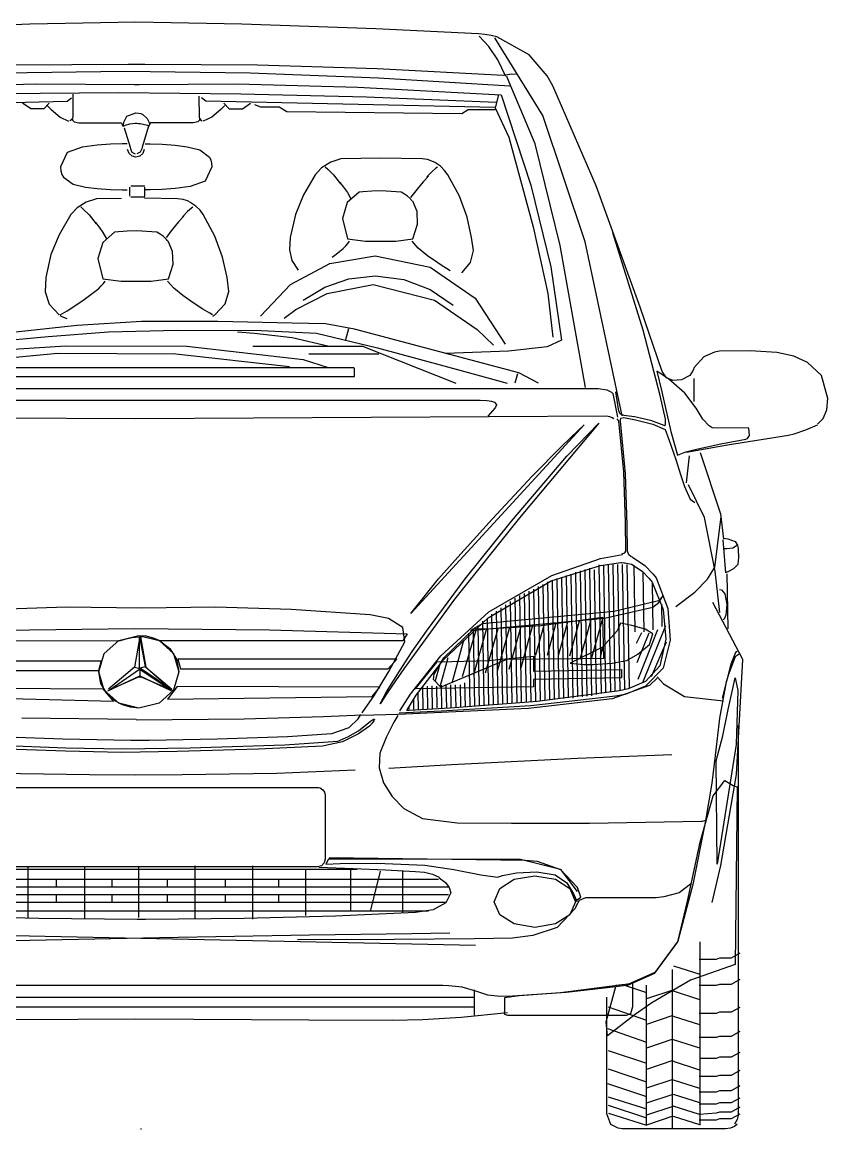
# Model space of a CAD drawing. Extents: x -3992 to -2024, y 2000 to 3575.
# Drawn here: x -3169 to -2024, y 2000 to 3575 of the extents above; entities that cross this region are included whole.
import ezdxf

# ---------------------------------------------------------------- set-up
doc = ezdxf.new("R2010")
doc.units = 0
doc.header["$LTSCALE"] = 5
doc.header["$MEASUREMENT"] = 0
doc.header["$PDMODE"] = 2
doc.header["$PDSIZE"] = 0.5
doc.layers.add('000_FREI-LASSEN', color=7, linetype='CONTINUOUS')
doc.layers.add('001_HILFSLINIEN', color=7, linetype='CONTINUOUS')

# ---------------------------------------------------------------- blocks, each defined once
blk = doc.blocks.new('MB_A-KLASSE_V_4')
at = {"layer": '001_HILFSLINIEN', "color": 7, "linetype": 'Continuous'}
for p, q in [((-158.3, 1571.9), (-349.1, 1565.2)), ((-7.8, 1574.9), (-158.3, 1571.9)), ((142.8, 1571.9), (-7.8, 1574.9)), ((333.5, 1565.2), (142.8, 1571.9)), ((479.5, 1558.4), (333.5, 1565.2)), ((488.7, 1557.5), (479.5, 1558.4)), ((494.4, 1540.3), (480.5, 1554.9)), ((497.5, 1556), (488.7, 1557.5)), ((505.7, 1553.9), (497.5, 1556)), ((571.2, 1441.9), (502.9, 1552.7)), ((551.7, 1528.6), (505.7, 1553.9)), ((507, 1521.2), (494.4, 1540.3)), ((577.3, 1498.6), (551.7, 1528.6)), ((-18.5, 1514.7), (-178.7, 1513.5)), ((5.1, 1514.7), (-18.5, 1514.7)), ((165.4, 1513.5), (5.1, 1514.7)), ((335.4, 1508.3), (165.4, 1513.5)), ((518.4, 1497.6), (507, 1521.2)), ((-196.7, 1502.9), (-23.1, 1505.2)), ((-23.1, 1505.2), (154.8, 1502.9)), ((154.8, 1502.9), (337.2, 1495.9)), ((515.1, 1499), (335.4, 1508.3)), ((518.6, 1499.7), (515.1, 1499)), ((526.3, 1500.8), (518.6, 1499.7)), ((523, 1489.4), (519.7, 1497.6)), ((534, 1500.5), (526.3, 1500.8)), ((585.2, 1484.1), (577.3, 1498.6)), ((-320.5, 1482.3), (-149, 1487.2)), ((-149, 1487.2), (-9.6, 1486.4)), ((-9.6, 1486.4), (-3.1, 1486.4)), ((-3.1, 1486.4), (136.3, 1487.2)), ((136.3, 1487.2), (307.9, 1482.3)), ((307.9, 1482.3), (511.6, 1471.7)), ((337.2, 1495.9), (524, 1484.3)), ((560.1, 1401.9), (523, 1489.4)), ((646.8, 1342.1), (585.2, 1484.1)), ((-199.7, 1473.6), (-32, 1474.6)), ((-105.2, 1462.4), (-99.4, 1467.3)), ((-97.4, 1472.6), (-97.4, 1439.9)), ((-32, 1474.6), (141.4, 1472.9)), ((82, 1469.7), (82.2, 1439.9)), ((91.6, 1462.4), (85.7, 1467.3)), ((141.4, 1472.9), (320.4, 1468.4)), ((320.4, 1468.4), (505.1, 1461.2)), ((508, 1471.3), (503.4, 1452.9)), ((511.6, 1471.7), (553.8, 1343.1)), ((-516.6, 1453.6), (-105.2, 1462.4)), ((-157.3, 1451.6), (-169.1, 1459.5)), ((-138.6, 1451.6), (-157.3, 1451.6)), ((-130.8, 1459.5), (-138.6, 1451.6)), ((-133.8, 1456.5), (-128, 1450.5)), ((-128, 1450.5), (-115.5, 1439.5)), ((503, 1453.6), (91.6, 1462.4)), ((112.9, 1450.5), (100.3, 1439.5)), ((118.6, 1456.5), (112.9, 1450.5)), ((117.2, 1459.5), (125, 1451.6)), ((125, 1451.6), (143.7, 1451.6)), ((143.7, 1451.6), (155.5, 1459.5)), ((160.9, 1457.5), (169.7, 1454.5)), ((169.7, 1454.5), (196.2, 1454.5)), ((196.2, 1454.5), (207, 1447.7)), ((455.9, 1444.7), (464.8, 1450.6)), ((464.8, 1450.6), (503, 1450.6)), ((503.4, 1452.9), (522.5, 1411)), ((-115.5, 1439.5), (-103.3, 1433.9)), ((-99.2, 1435.9), (-101.7, 1434.5)), ((-97.8, 1438.5), (-99.2, 1435.9)), ((-98, 1436.7), (-97.8, 1435.4)), ((-97.4, 1439.9), (-97.8, 1438.5)), ((-97.8, 1435.4), (-95.6, 1433.1)), ((-24.7, 1432.6), (-20.5, 1441.2)), ((-20.5, 1441.2), (-7.9, 1445.8)), ((-7.9, 1445.8), (-4.1, 1445.6)), ((-4.1, 1445.6), (-0.8, 1444.8)), ((-0.8, 1444.8), (2, 1443.7)), ((2, 1443.7), (8.4, 1437.9)), ((8.4, 1437.9), (11, 1431.9)), ((82.6, 1435.4), (80.4, 1433.1)), ((82.2, 1439.9), (82.6, 1438.5)), ((82.6, 1438.5), (84, 1435.9)), ((82.8, 1436.7), (82.6, 1435.4)), ((84, 1435.9), (86.5, 1434.5)), ((100.3, 1439.5), (88.1, 1433.9)), ((207, 1447.7), (455.9, 1444.7)), ((631.3, 1262.3), (571.2, 1441.9)), ((-95.6, 1433.1), (-88.9, 1431.8)), ((-88.9, 1431.8), (-28.3, 1431.8)), ((-28.3, 1431.8), (-26.1, 1427)), ((-25.1, 1428), (-24.7, 1432.6)), ((-25.1, 1427), (-22.5, 1428.1)), ((-24.5, 1424.3), (-16, 1397)), ((-22.5, 1428.1), (-16.3, 1430.1)), ((-16.3, 1430.1), (-8.5, 1431.2)), ((-8.5, 1431.2), (-6.3, 1431.2)), ((-6.3, 1431.2), (-4, 1430.9)), ((-4, 1430.9), (-1.7, 1430.6)), ((-1.7, 1430.6), (4.4, 1429.3)), ((10.4, 1427), (1.3, 1397)), ((4.4, 1429.3), (9.1, 1428.1)), ((9.1, 1428.1), (10.9, 1427.5)), ((13.1, 1431.8), (10.9, 1427)), ((11, 1431.9), (11.5, 1429.1)), ((73.7, 1431.8), (13.1, 1431.8)), ((80.4, 1433.1), (73.7, 1431.8)), ((522.5, 1411), (557.2, 1283.7)), ((595.8, 1257), (560.1, 1401.9)), ((-105.3, 1389.2), (-114.9, 1369)), ((-84.1, 1397), (-105.3, 1389.2)), ((-62.8, 1399.7), (-84.1, 1397)), ((-43.9, 1401.3), (-62.8, 1399.7)), ((-27.3, 1401.7), (-43.9, 1401.3)), ((-20.1, 1401.6), (-27.3, 1401.7)), ((-17.4, 1388), (-19.4, 1393.5)), ((-13.2, 1384.2), (-17.4, 1388)), ((-16, 1397), (-15.4, 1394.5)), ((-15.4, 1394.5), (-13.3, 1389.9)), ((-13.3, 1389.9), (-8.5, 1387.4)), ((-1.4, 1389.9), (-6.2, 1387.4)), ((2.3, 1388), (-1.9, 1384.2)), ((0.8, 1394.5), (-1.4, 1389.9)), ((1.3, 1397), (0.8, 1394.5)), ((4.3, 1393.5), (2.3, 1388)), ((5.6, 1401.6), (12.8, 1401.7)), ((12.8, 1401.7), (29.5, 1401.3)), ((29.5, 1401.3), (48.3, 1399.7)), ((48.3, 1399.7), (65.2, 1397.7)), ((65.2, 1397.7), (83.4, 1393.3)), ((83.4, 1393.3), (96.9, 1382.6)), ((-7.6, 1382.8), (-13.2, 1384.2)), ((-1.9, 1384.2), (-7.6, 1382.8)), ((96.9, 1382.6), (98.8, 1378.7)), ((98.8, 1378.7), (100, 1374.2)), ((100, 1374.2), (100.4, 1369)), ((269.3, 1375.8), (256.4, 1367.7)), ((283.8, 1380.3), (269.3, 1375.8)), ((340.7, 1381.4), (283.8, 1380.3)), ((399.2, 1380.3), (340.7, 1381.4)), ((407.1, 1379.4), (399.2, 1380.3)), ((413.3, 1377.3), (407.1, 1379.4)), ((418.7, 1374.6), (413.3, 1377.3)), ((425.3, 1369.9), (418.3, 1374.8)), ((-114.9, 1369), (-114.4, 1363.2)), ((-114.4, 1363.2), (-112.9, 1358.3)), ((-112.9, 1358.3), (-110.6, 1354.1)), ((100.4, 1369), (90.8, 1348.7)), ((247.3, 1357.8), (230.7, 1329.2)), ((256.4, 1367.7), (247.3, 1357.8)), ((261.7, 1368.9), (265.2, 1365.8)), ((265.2, 1365.8), (273.5, 1357.5)), ((273.5, 1357.5), (283.3, 1345)), ((408.2, 1355.8), (400.7, 1347.8)), ((413.4, 1362.2), (406.2, 1354.6)), ((418.9, 1367), (413.4, 1362.2)), ((421.1, 1368.6), (418.9, 1367)), ((431.2, 1364), (425.3, 1369.9)), ((435.8, 1357.8), (431.2, 1364)), ((452.3, 1327.3), (435.8, 1357.8)), ((-110.6, 1354.1), (-96.9, 1344.3)), ((-96.9, 1344.3), (-79.2, 1340.2)), ((-79.2, 1340.2), (-62.8, 1338.3)), ((-17, 1340.1), (-17, 1327.5)), ((-15.1, 1342), (5, 1342)), ((4.4, 1340.1), (4.4, 1327.5)), ((69.7, 1340.9), (48.3, 1338.3)), ((90.8, 1348.7), (69.7, 1340.9)), ((282.5, 1346.7), (287.6, 1339.9)), ((287.6, 1339.9), (293.1, 1332.3)), ((400.7, 1347.8), (392.3, 1337.1)), ((553.8, 1343.1), (582.4, 1226.6)), ((709.3, 1169.4), (646.8, 1342.1)), ((-63.8, 1323.4), (-78.3, 1318.9)), ((-28, 1324.1), (-63.8, 1323.4)), ((-62.8, 1338.3), (-43.9, 1336.6)), ((-43.9, 1336.6), (-27.3, 1336.3)), ((-27.3, 1336.3), (-20.1, 1336.4)), ((-15.1, 1326.3), (5, 1326.3)), ((51.6, 1323.4), (4.6, 1324.3)), ((12.8, 1336.3), (5.6, 1336.4)), ((29.5, 1336.6), (12.8, 1336.3)), ((48.3, 1338.3), (29.5, 1336.6)), ((59.5, 1322.5), (51.6, 1323.4)), ((230.7, 1329.2), (219.2, 1301.3)), ((309.6, 1332.9), (292.7, 1318.4)), ((293.1, 1332.3), (297.9, 1323.5)), ((315, 1333.4), (309.6, 1332.9)), ((327.6, 1334.3), (315, 1333.4)), ((341.3, 1334.8), (327.6, 1334.3)), ((369.7, 1332.9), (341.3, 1334.8)), ((374.4, 1330.3), (369.7, 1332.9)), ((378.7, 1327.2), (374.4, 1330.3)), ((382.6, 1323.5), (378.7, 1327.2)), ((383.5, 1322.4), (382.6, 1323.5)), ((392.3, 1337.1), (382.9, 1325.5)), ((463.3, 1297.5), (452.3, 1327.3)), ((-91.3, 1310.8), (-100.3, 1301)), ((-78.3, 1318.9), (-91.3, 1310.8)), ((-86, 1312), (-82.5, 1308.9)), ((-82.5, 1308.9), (-74.1, 1300.5)), ((65.7, 1320.4), (59.5, 1322.5)), ((71, 1317.7), (65.7, 1320.4)), ((71.3, 1310.1), (65.8, 1305.3)), ((77.6, 1313), (70.6, 1317.9)), ((73.4, 1311.7), (71.3, 1310.1)), ((83.5, 1307.2), (77.6, 1313)), ((292.7, 1318.4), (286, 1295.7)), ((384.5, 1321.2), (383.5, 1322.4)), ((385.4, 1320.1), (384.5, 1321.2)), ((392.2, 1305.5), (386, 1320.1)), ((-100.3, 1301), (-116.9, 1272.3)), ((-74.1, 1300.5), (-64.3, 1288.1)), ((60.6, 1298.9), (53.1, 1290.9)), ((65.8, 1305.3), (58.5, 1297.7)), ((88.1, 1301), (83.5, 1307.2)), ((104.6, 1270.4), (88.1, 1301)), ((219.2, 1301.3), (211.7, 1268.3)), ((286, 1295.7), (293, 1266.6)), ((392.7, 1287.4), (392.2, 1305.5)), ((469.6, 1268.3), (463.3, 1297.5)), ((-65.2, 1289.8), (-60.1, 1283)), ((-60.1, 1283), (-54.5, 1275.4)), ((-38.1, 1276.1), (-54.9, 1261.5)), ((-32.6, 1276.5), (-38.1, 1276.1)), ((-20.1, 1277.5), (-32.6, 1276.5)), ((-6.3, 1277.9), (-20.1, 1277.5)), ((22, 1276.1), (-6.3, 1277.9)), ((26.8, 1273.4), (22, 1276.1)), ((44.6, 1280.2), (35.2, 1268.6)), ((53.1, 1290.9), (44.6, 1280.2)), ((386.3, 1266.6), (392.7, 1287.4)), ((557.2, 1283.7), (578.3, 1188.8)), ((-116.9, 1272.3), (-128.5, 1244.4)), ((-54.9, 1261.5), (-61.6, 1238.8)), ((-54.5, 1275.4), (-49.7, 1266.6)), ((31.1, 1270.3), (26.8, 1273.4)), ((34.9, 1266.6), (31.1, 1270.3)), ((35.9, 1265.5), (34.9, 1266.6)), ((36.8, 1264.3), (35.9, 1265.5)), ((37.7, 1263.2), (36.8, 1264.3)), ((44.6, 1248.6), (38.4, 1263.2)), ((115.6, 1240.6), (104.6, 1270.4)), ((211.7, 1268.3), (210.7, 1251)), ((290.8, 1256.6), (293.9, 1260.1)), ((293.1, 1266.5), (318.8, 1263.3)), ((293.9, 1260.1), (296.3, 1263.3)), ((318.8, 1263.3), (361.8, 1263.3)), ((361.8, 1263.3), (386.3, 1266.6)), ((393.9, 1253.4), (385.1, 1263.3)), ((472.3, 1249.8), (469.6, 1268.3)), ((683.6, 1014.5), (631.3, 1262.3)), ((713.8, 1136.6), (670.4, 1275.1)), ((-128.5, 1244.4), (-135.9, 1211.4)), ((45.1, 1230.6), (44.6, 1248.6)), ((210.7, 1251), (214.1, 1235.8)), ((271.4, 1240.4), (277, 1244.6)), ((277, 1244.6), (282.3, 1248.8)), ((282.3, 1248.8), (287.1, 1253)), ((287.1, 1253), (290.8, 1256.6)), ((406.9, 1242.6), (393.9, 1253.4)), ((467.9, 1233.1), (472.3, 1249.8)), ((631.7, 1055.2), (595.8, 1257)), ((-61.6, 1238.8), (-54.7, 1209.8)), ((38.6, 1209.8), (45.1, 1230.6)), ((121.9, 1211.4), (115.6, 1240.6)), ((212.4, 1201.7), (267.9, 1231.6)), ((214.1, 1235.8), (223.2, 1222.1)), ((267.9, 1231.6), (332.5, 1242.4)), ((332.5, 1242.4), (411, 1226.2)), ((421.6, 1232.3), (406.9, 1242.6)), ((427.9, 1228.1), (421.6, 1232.3)), ((455.7, 1218.1), (467.9, 1233.1)), ((295.2, 1209.6), (332.5, 1213.7)), ((332.5, 1213.7), (373.4, 1208.7)), ((411, 1226.2), (474.8, 1182.1)), ((433.9, 1224.3), (427.9, 1228.1)), ((439.1, 1221.1), (433.9, 1224.3)), ((582.4, 1226.6), (597.4, 1122.3)), ((-135.9, 1211.4), (-136.7, 1191.3)), ((-60.5, 1196.1), (-56.9, 1199.7)), ((-56.9, 1199.7), (-53.8, 1203.2)), ((-54.5, 1209.6), (-28.8, 1206.4)), ((-53.8, 1203.2), (-51.4, 1206.4)), ((-28.8, 1206.4), (14.2, 1206.5)), ((14.2, 1206.5), (38.6, 1209.8)), ((46.2, 1196.5), (37.4, 1206.4)), ((124.5, 1191.7), (121.9, 1211.4)), ((169.3, 1156.3), (212.4, 1201.7)), ((230.3, 1179.3), (260.8, 1197.8)), ((260.8, 1197.8), (295.2, 1209.6)), ((264.3, 1189), (329.9, 1201.4)), ((329.9, 1201.4), (417.1, 1179.1)), ((373.4, 1208.7), (410.8, 1194.5)), ((-136.7, 1191.3), (-131.1, 1173.8)), ((-83.1, 1178.6), (-60.5, 1196.1)), ((59.3, 1185.7), (46.2, 1196.5)), ((73.9, 1175.4), (59.3, 1185.7)), ((119.1, 1174.1), (124.5, 1191.7)), ((219.7, 1166), (264.3, 1189)), ((410.8, 1194.5), (443.3, 1172.3)), ((474.8, 1182.1), (517.2, 1116.9)), ((578.3, 1188.8), (585.4, 1126.5)), ((-131.1, 1173.8), (-116.8, 1158.4)), ((-105.2, 1164.3), (-83.1, 1178.6)), ((87.4, 1166.7), (73.9, 1175.4)), ((97.4, 1160.7), (87.4, 1166.7)), ((104.6, 1158.4), (119.1, 1174.1)), ((203.3, 1153.6), (219.7, 1166)), ((417.1, 1179.1), (477.8, 1137.6)), ((740.7, 1077.8), (709.3, 1169.4)), ((-115.6, 1157.5), (-112.9, 1156)), ((-115.2, 1158.4), (-105.2, 1164.3)), ((-112.9, 1156), (-109.7, 1154.5)), ((-109.7, 1154.5), (-105.8, 1153)), ((101.2, 1158.4), (97.4, 1160.7)), ((101.9, 1156.6), (102.9, 1157.2)), ((102.9, 1157.2), (103.8, 1157.8)), ((103.8, 1157.8), (104.6, 1158.4)), ((-91.4, 1143.1), (-191.9, 1132.4)), ((-132.3, 1127.7), (-46.4, 1134.2)), ((0.2, 1149.1), (-91.4, 1143.1)), ((-46.4, 1134.2), (50.9, 1136.6)), ((108.8, 1148.9), (0.2, 1149.1)), ((50.9, 1136.6), (170.3, 1136.1)), ((214.5, 1146.7), (108.8, 1148.9)), ((136.8, 1134.2), (161.2, 1132.4)), ((170.3, 1136.1), (249, 1132.3)), ((262, 1145.4), (214.5, 1146.7)), ((303.2, 1137.9), (262, 1145.4)), ((294.7, 1138.7), (290.2, 1122.9)), ((537, 1076.1), (303.2, 1137.9)), ((477.8, 1137.6), (500.6, 1115.3)), ((737.8, 1043.6), (713.8, 1136.6)), ((-223.1, 1119.5), (-132.3, 1127.7)), ((161.2, 1132.4), (214.6, 1126.1)), ((214.6, 1126.1), (267, 1113.7)), ((249, 1132.3), (335.9, 1111.4)), ((597.4, 1122.3), (577.1, 1112.7)), ((-293.3, 1087.5), (-118.8, 1103.7)), ((-289.5, 1102.4), (-107.2, 1114.5)), ((-118.8, 1103.7), (49.3, 1102.8)), ((-107.2, 1114.5), (64.8, 1113.6)), ((49.3, 1102.8), (210.9, 1084.8)), ((64.8, 1113.6), (230.3, 1094.8)), ((158.8, 1113.7), (315.4, 1113.7)), ((314.4, 1113.6), (447.3, 1061.2)), ((335.9, 1111.4), (458.1, 1078.4)), ((522.3, 1106.5), (432.8, 1103.5)), ((577.1, 1112.7), (522.3, 1106.5)), ((815.1, 1105.4), (799.7, 1098.8)), ((822.4, 1106.7), (815.1, 1105.4)), ((865.8, 1107.3), (822.4, 1106.7)), ((903.6, 1104.7), (865.8, 1107.3)), ((928.1, 1099.8), (903.6, 1104.7)), ((230.3, 1094.8), (265.7, 1083.6)), ((337.6, 1102.4), (238.1, 1102.4)), ((799.7, 1098.8), (786, 1083.5)), ((947.4, 1090.8), (928.1, 1099.8)), ((967.2, 1072.3), (947.4, 1090.8)), ((-289.5, 1083.6), (302.9, 1083.6)), ((303.2, 1070.5), (303.2, 1082.7)), ((458.1, 1078.4), (520.1, 1061.2)), ((535.1, 1074.3), (531.3, 1061.2)), ((565, 1061.2), (537, 1076.1)), ((733.3, 1078.4), (740, 1048.7)), ((750, 1067), (733.3, 1078.4)), ((746.7, 1068.7), (740.7, 1077.8)), ((779.8, 1072.2), (768.4, 1066.1)), ((784.9, 1079.8), (779.8, 1072.2)), ((786, 1083.5), (784.9, 1079.8)), ((976.3, 1039.2), (967.2, 1072.3)), ((-328.7, 1070.5), (303.2, 1070.5)), ((755.7, 1065), (746.7, 1068.7)), ((772.8, 1047.1), (750, 1067)), ((768.4, 1066.1), (755.7, 1065)), ((785.9, 1067.7), (785.9, 1034.9)), ((-661.6, 1053.7), (650, 1053.7)), ((650, 1053.7), (661.9, 1051.8)), ((661.9, 1051.8), (668.5, 1048.2)), ((668.5, 1048.2), (670.5, 1046.3)), ((670.5, 1046.3), (677.3, 1012.9)), ((674.1, 1048.9), (678.3, 1024)), ((745.2, 1009.7), (737.8, 1043.6)), ((740, 1048.7), (753.1, 992.3)), ((788.8, 1025.8), (772.8, 1047.1)), ((-497, 1036.9), (482.1, 1036.9)), ((482.1, 1036.9), (491.5, 1036.6)), ((491.5, 1036.6), (498, 1035.6)), ((502.6, 1025.7), (492.7, 1014.4)), ((498, 1035.6), (502.1, 1034.1)), ((502.1, 1034.1), (505.1, 1030.5)), ((503.9, 1027.2), (502.6, 1025.7)), ((505.1, 1030.5), (503.9, 1027.2)), ((678.3, 1024), (678.8, 1021.8)), ((798.5, 1009.7), (788.8, 1025.8)), ((974.6, 1023.2), (976.3, 1039.2)), ((-7.8, 1010.5), (-679.2, 1014)), ((661.6, 1014), (-7.8, 1010.5)), ((666.2, 1013.4), (661.6, 1014)), ((669.6, 1012), (666.2, 1013.4)), ((672.1, 1010.2), (669.6, 1012)), ((678.2, 1008.7), (676.8, 1010.2)), ((679, 1007.6), (678.2, 1008.7)), ((678.8, 1021.8), (681, 1017.7)), ((681, 1017.7), (686.2, 1015.8)), ((681.2, 1008.5), (681.9, 1011.3)), ((681.5, 1006.9), (681.2, 1008.5)), ((681.9, 1011.3), (686.2, 1012.1)), ((686.2, 1015.8), (701.2, 1013.8)), ((686.2, 1012.1), (702.6, 1009.1)), ((701.2, 1013.8), (724.2, 1008.3)), ((702.6, 1009.1), (727.4, 1003)), ((724.2, 1008.3), (743, 1001.4)), ((745.4, 1002.1), (745.2, 1009.7)), ((807.7, 1000.5), (798.5, 1009.7)), ((961.5, 1002.9), (969.7, 1011.1)), ((969.7, 1011.1), (974.6, 1023.2)), ((629.7, 1001.7), (383.2, 733.4)), ((650.8, 1004.1), (537.6, 869.7)), ((597.3, 971.1), (621.7, 994.5)), ((605, 957.2), (650.8, 1004.1)), ((621.7, 994.5), (629.7, 1001.7)), ((679.2, 1007.1), (679, 1007.6)), ((686.1, 934.9), (679.2, 1007.1)), ((688.5, 932.3), (681.5, 1006.9)), ((727.4, 1003), (744.9, 995.3)), ((743, 1001.4), (744, 1000.8)), ((744, 1000.8), (745.4, 1002.1)), ((744.9, 995.3), (750, 981)), ((753.1, 992.3), (762.4, 958.7)), ((811.7, 997.5), (807.7, 1000.5)), ((863.7, 997), (811.7, 997.5)), ((865, 986.6), (863.7, 997)), ((928.2, 989.3), (945, 994.6)), ((945, 994.6), (961.5, 1002.1)), ((750, 981), (759.9, 952.4)), ((823.9, 974.6), (859.7, 981.4)), ((833.8, 973.2), (920.5, 987.3)), ((859.7, 981.4), (861.9, 982.2)), ((861.9, 982.2), (865, 986.6)), ((920.5, 987.3), (928.2, 989.3)), ((555.9, 928.7), (597.3, 971.1)), ((762.4, 958.7), (774.3, 963.5)), ((774.3, 963.5), (789.6, 967.1)), ((775.5, 962.8), (788.5, 965.3)), ((788.5, 965.3), (833.8, 973.2)), ((789.6, 967.1), (823.9, 974.6)), ((794.5, 962.4), (823.8, 875.3)), ((526.6, 865), (605, 957.2)), ((759.9, 952.4), (766.9, 931)), ((775.2, 919.3), (779.4, 957.9)), ((688.7, 863), (686.1, 934.9)), ((691.1, 859.3), (688.5, 932.3)), ((766.9, 931), (772.4, 913.9)), ((499, 867.5), (555.9, 928.7)), ((772.4, 913.9), (780.3, 895.9)), ((800.7, 870.1), (777.9, 916.3)), ((780.3, 895.9), (787.2, 891.4)), ((537.6, 869.7), (445.3, 753.7)), ((445.8, 809), (499, 867.5)), ((816, 793.7), (800.7, 870.1)), ((815.8, 799.5), (824.4, 871.1)), ((823.8, 875.3), (827.8, 839.2)), ((460.7, 782.7), (526.6, 865)), ((689.1, 823.6), (688.7, 863)), ((691.5, 822.3), (691.1, 859.3)), ((827, 838.4), (830.9, 791.2)), ((827.8, 840.8), (833.9, 839.5)), ((833.9, 839.5), (844.5, 835.9)), ((844.5, 835.9), (847.9, 830.4)), ((683.3, 818.4), (687.7, 819.7)), ((687.7, 819.7), (689, 822.2)), ((689, 822.2), (689.1, 823.6)), ((693.3, 816.7), (691.5, 822.3)), ((832.7, 825.4), (828.6, 825.6)), ((841.1, 826.3), (832.7, 825.4)), ((847.9, 830.4), (841.1, 826.3)), ((848.5, 829.7), (848.9, 824.2)), ((848.9, 824.2), (849.2, 812.9)), ((422.4, 782.9), (445.8, 809)), ((583.8, 787.6), (653, 811.6)), ((653, 811.6), (684.3, 817.5)), ((653, 801.7), (681.8, 806.1)), ((681.8, 806.1), (683.2, 805.9)), ((683.2, 805.9), (686, 805.5)), ((686, 805.5), (687.9, 805.3)), ((687.2, 805.3), (697.1, 803.8)), ((690.5, 803.3), (693.6, 627.9)), ((696.7, 814.2), (693.3, 816.7)), ((698.6, 813.6), (696.7, 814.2)), ((697.1, 803.8), (712.1, 793.8)), ((698.6, 813.6), (716.1, 801.8)), ((848.2, 803.4), (848.1, 803.2)), ((849.2, 812.9), (848.2, 803.4)), ((494.3, 735.8), (583.8, 787.6)), ((582.9, 779.8), (653, 801.7)), ((604, 787.7), (607.1, 613.5)), ((610.6, 789.6), (613.7, 613)), ((617.3, 792.1), (620.4, 614.9)), ((623.9, 793.9), (627.1, 615)), ((630.6, 795.8), (633.7, 615.7)), ((637.2, 797.7), (640.4, 616.4)), ((643.9, 795.7), (647, 618.3)), ((650.5, 802.6), (653.7, 619.6)), ((657.1, 802.7), (660.3, 620.3)), ((663.8, 802.9), (667, 621.6)), ((670.5, 803), (673.6, 622.9)), ((677.2, 803.1), (680.3, 624.2)), ((683.8, 803.2), (686.9, 626)), ((700.4, 802.3), (702, 707.3)), ((712.1, 793.8), (722.4, 783.2)), ((713.3, 792), (714.8, 707.5)), ((716.1, 801.8), (727.8, 789.6)), ((727.8, 789.6), (732, 784)), ((805.1, 782.2), (815.8, 799.5)), ((822.7, 735), (816, 793.7)), ((835.1, 793), (831.8, 791.5)), ((832.6, 789.9), (834.2, 711.6)), ((841.9, 796.9), (835.1, 793)), ((847.9, 802.7), (841.9, 796.9)), ((848, 803), (847.9, 802.7)), ((848.1, 803.2), (848, 803)), ((383.2, 733.4), (422.4, 782.9)), ((405.4, 708.1), (460.7, 782.7)), ((493.2, 727.4), (582.9, 779.8)), ((564.2, 771.8), (567.1, 609.3)), ((570.9, 774.8), (573.7, 610.6)), ((577.5, 778.5), (580.4, 610.7)), ((584.1, 780.3), (587.1, 611.4)), ((590.7, 783.4), (593.7, 612.1)), ((597.4, 785.3), (600.4, 612.2)), ((722.4, 783.2), (726.3, 778.2)), ((726.3, 778.2), (741.9, 739)), ((726.4, 777.5), (727.5, 710.1)), ((732, 784), (748.7, 740.7)), ((787.2, 763.8), (805.1, 782.2)), ((537.8, 759), (540.4, 607.6)), ((544.4, 762), (547.1, 607.7)), ((551, 765.1), (553.8, 607.3)), ((557.6, 768.1), (560.4, 608)), ((741.5, 758), (735.4, 751.5)), ((736.1, 749), (741.5, 758)), ((760.2, 743.4), (787.2, 763.8)), ((822.2, 767.7), (824.9, 767)), ((824.9, 767), (829.8, 761.5)), ((829.8, 761.5), (832.4, 746.2)), ((-107, 742.4), (-217.1, 738.9)), ((0.5, 741), (-107, 742.4)), ((105.7, 742.6), (0.5, 741)), ((213, 739.3), (105.7, 742.6)), ((445.3, 753.7), (373.3, 654.6)), ((511.4, 741.5), (513.8, 604.2)), ((518, 745.7), (520.4, 604.9)), ((524.6, 750.5), (527.1, 606.2)), ((531.2, 755.3), (533.8, 606.3)), ((658.7, 726.7), (727.2, 742.3)), ((735.4, 751.5), (672.2, 736.4)), ((727.2, 742.3), (736.1, 749)), ((739.7, 746.7), (740.2, 715)), ((748.7, 740.7), (751.9, 695.5)), ((855.3, 667.9), (812.6, 748.9)), ((832.4, 746.2), (831.1, 730.9)), ((325.4, 731.7), (213, 739.3)), ((351.4, 726.3), (325.4, 731.7)), ((372, 713.7), (351.4, 726.3)), ((425.9, 673.2), (494.3, 735.8)), ((429.9, 667.4), (493.2, 727.4)), ((468.1, 709.1), (658.7, 726.7)), ((672.2, 736.4), (484.5, 718.9)), ((491.6, 726.5), (493.8, 602.7)), ((498.2, 732.5), (500.4, 603.4)), ((504.8, 736.7), (507.1, 604.7)), ((568.5, 716.4), (655.8, 728.2)), ((655.7, 725.8), (640.4, 670.4)), ((655.8, 728.2), (657.4, 669.5)), ((741.9, 739), (745.9, 696.9)), ((828.8, 725.4), (827.5, 724.6)), ((831.1, 730.9), (828.8, 725.4)), ((-196.6, 709.9), (-9.8, 711.9)), ((-9.8, 711.9), (182.3, 710.1)), ((182.3, 710.1), (378.3, 704.3)), ((374.7, 693), (372, 713.7)), ((430.4, 670.4), (472.7, 711.5)), ((475.7, 709.2), (456.5, 643.1)), ((484.5, 718.9), (468.1, 709.1)), ((471.9, 710.9), (473.8, 601.2)), ((490.3, 710.1), (472.4, 646.2)), ((472.7, 711.5), (500.3, 712.1)), ((478.4, 716.3), (480.4, 601.9)), ((485, 722.3), (487.1, 602)), ((506.9, 711.7), (489.2, 648.7)), ((500.3, 712.1), (568.5, 716.4)), ((523.4, 713.3), (506, 651.1)), ((539.9, 714.8), (522.8, 653.5)), ((556.5, 716.4), (539.6, 655.9)), ((573, 718), (560.4, 673.9)), ((589.6, 719.5), (577.1, 673.6)), ((606.1, 721.1), (592.6, 673.2)), ((622.6, 722.7), (608.8, 672.8)), ((639.2, 724.3), (623.6, 668)), ((676.7, 708.9), (656, 685.4)), ((681.5, 719.8), (676.7, 708.9)), ((697.4, 716.3), (681.5, 719.8)), ((716.4, 711), (697.4, 716.3)), ((733.9, 710.2), (706.1, 639.3)), ((745.4, 715.7), (712.6, 634.7)), ((727.2, 704.5), (716.4, 711)), ((-30, 694.3), (-373.3, 693.8)), ((-52.6, 676.6), (-32.1, 695.2)), ((-32.1, 695.2), (-3.4, 702.3)), ((-25.4, 695.9), (-30, 694.3)), ((-13.6, 698.8), (-25.4, 695.9)), ((2.3, 700.4), (-13.6, 698.8)), ((-2.2, 700), (-9.7, 656.8)), ((-3.4, 702.3), (25.4, 695.2)), ((-3.4, 702.3), (7.1, 701.4)), ((-2.5, 654.2), (-2.5, 700.4)), ((-2.5, 700.4), (5.5, 657.9)), ((-1.1, 700), (6.5, 656.8)), ((26.9, 694.3), (2.3, 700.4)), ((7.1, 701.4), (17, 698.9)), ((17, 698.9), (26.5, 695)), ((25.4, 695.2), (45.8, 676.6)), ((25.8, 695), (40.4, 683.6)), ((371.8, 694.3), (26.9, 694.3)), ((352, 650.9), (374.7, 693)), ((378.3, 704.3), (371.8, 694.3)), ((385.4, 679.2), (405.4, 708.1)), ((458.4, 695.1), (441.4, 634.4)), ((465.3, 705.5), (467.1, 601.6)), ((711.4, 705.7), (703.5, 690.9)), ((721.8, 705.3), (704.5, 663.3)), ((722.9, 689.3), (727.2, 704.5)), ((745.9, 696.9), (737.5, 659)), ((751.9, 695.5), (742, 655.7)), ((40.4, 683.6), (50.1, 668.4)), ((367.1, 651.3), (385.4, 679.2)), ((656, 685.4), (610, 662.8)), ((656, 685.3), (652.3, 670.6)), ((706.2, 675.5), (722.9, 689.3)), ((746.4, 692.8), (725.2, 643.1)), ((845, 677.8), (838.1, 661.2)), ((847.2, 679.5), (845, 677.8)), ((-360.4, 665.8), (-57, 665.8)), ((-57, 665.8), (-60.8, 651.7)), ((-60.3, 650.5), (-52.6, 676.6)), ((45.8, 676.6), (53.6, 650.5)), ((50.1, 668.4), (53.6, 650.5)), ((363.4, 668.6), (51.9, 668.6)), ((51.9, 668.6), (55.7, 654.5)), ((350.9, 654.5), (363.4, 668.6)), ((382.6, 618.5), (425.9, 673.2)), ((390.1, 626.1), (420.7, 664.8)), ((391.1, 617), (429.9, 667.4)), ((416.5, 647), (430.4, 670.4)), ((420.7, 664.8), (441.8, 664.9)), ((436, 670.4), (425.1, 630.3)), ((519.9, 667.7), (426, 628.5)), ((441.8, 664.9), (493.3, 666.6)), ((493.3, 666.6), (557.6, 672.5)), ((657.4, 669.5), (519.9, 667.7)), ((557.6, 672.5), (557.9, 651.4)), ((610, 662.8), (629.2, 660.8)), ((642.6, 661), (669.7, 662.5)), ((669.7, 662.5), (690.4, 666.4)), ((690.4, 666.4), (706.2, 675.5)), ((844.7, 671.8), (836.1, 649.6)), ((851.8, 676.4), (844.7, 671.8)), ((846.2, 504.4), (855.3, 667.9)), ((-60.8, 651.7), (-349.8, 651.7)), ((-52.6, 624.3), (-60.3, 650.5)), ((-57.4, 634), (-60.3, 650.5)), ((-9.7, 656.8), (-46.4, 625.6)), ((-45.8, 624.2), (-2.5, 654.2)), ((-9.8, 657.1), (-3.9, 655.6)), ((6.8, 657.9), (-3.6, 655)), ((-2.2, 653.9), (-2.2, 641.7)), ((-1.3, 655.1), (-1.9, 654.3)), ((-1.9, 654.3), (42.3, 624.5)), ((22.4, 639), (-1.3, 655.1)), ((5.5, 657.9), (44.3, 623.8)), ((6.5, 656.8), (43.2, 625.6)), ((53.6, 650.5), (45.8, 624.3)), ((55.7, 654.5), (350.9, 654.5)), ((331.7, 617.3), (352, 650.9)), ((348.5, 622), (367.1, 651.3)), ((373.3, 654.6), (361.4, 637.5)), ((415.4, 639.5), (416.5, 647)), ((424.3, 661.4), (417.7, 637.8)), ((557.9, 651.4), (682.7, 653.5)), ((629.2, 660.8), (642.6, 661)), ((682.7, 653.5), (682.9, 641.7)), ((737.5, 659), (716.9, 636.7)), ((742, 655.7), (717.2, 629.8)), ((838.1, 661.2), (825.8, 612.7)), ((836.1, 649.6), (831.9, 636.2)), ((-49.2, 619.7), (-57.4, 634)), ((-47.6, 623.4), (-2.2, 644.5)), ((-2.2, 643.8), (-45.8, 624.2)), ((42.7, 623.4), (-2.7, 644.5)), ((44.3, 623.8), (-2.2, 643.8)), ((42.3, 624.5), (22.4, 639)), ((361.4, 637.5), (350, 621)), ((413.2, 630.5), (413.8, 597.8)), ((426, 628.5), (415.4, 639.5)), ((419.9, 630.1), (420.4, 599.1)), ((426.5, 631.4), (427.1, 599.2)), ((433.2, 632), (433.8, 598.7)), ((439.9, 631.9), (440.4, 600)), ((446.5, 632), (447.1, 599.6)), ((453.2, 632.1), (453.8, 600.2)), ((459.8, 634.8), (460.4, 601)), ((682.9, 641.7), (557.6, 639.5)), ((557.6, 639.5), (557.7, 629.1)), ((722.6, 630.9), (669.4, 612)), ((716.9, 636.7), (692.1, 626.2)), ((733.5, 641.2), (722.6, 630.9)), ((733.8, 643.5), (742.7, 633.2)), ((742.7, 633.2), (772.6, 615.2)), ((831.9, 636.2), (822.4, 584.3)), ((840.4, 622.6), (844.6, 641.8)), ((844.6, 641.8), (848.2, 623.9)), ((-338.1, 628.4), (-54.7, 626.2)), ((-39.3, 608.2), (-327.1, 615.5)), ((-54.7, 626.2), (-39.3, 608.2)), ((-32.1, 605.8), (-52.6, 624.3)), ((-36.8, 608.5), (-49.2, 619.7)), ((45.8, 624.3), (25.4, 605.8)), ((51.1, 629.5), (37.5, 611.4)), ((37.5, 611.4), (328.4, 615.5)), ((339.1, 628.4), (51.1, 629.5)), ((313.9, 592.2), (331.7, 617.3)), ((328.4, 615.5), (339.1, 628.4)), ((339.6, 605), (348.5, 622)), ((350, 621), (339.6, 605)), ((367.5, 595.1), (382.6, 618.5)), ((377.6, 595.4), (391.1, 617)), ((557.7, 629.1), (390.1, 626.1)), ((393.3, 620.9), (393.8, 596.8)), ((399.9, 628.7), (400.4, 597.6)), ((406.5, 629.9), (407.1, 597.7)), ((674.5, 615.6), (553.8, 602)), ((679.8, 623.5), (562.9, 608.1)), ((688.3, 618.3), (674.5, 615.6)), ((692.1, 626.2), (679.8, 623.5)), ((717.2, 629.8), (688.3, 618.3)), ((772.6, 615.2), (827.9, 609.2)), ((834.5, 596.8), (840.4, 622.6)), ((848.2, 623.9), (846, 547.1)), ((-26.7, 603.2), (-36.8, 608.5)), ((-3.4, 598.7), (-32.1, 605.8)), ((-15.5, 599.9), (-26.7, 603.2)), ((-3.4, 598.7), (-15.5, 599.9)), ((25.4, 605.8), (-3.4, 598.7)), ((380.3, 601.9), (380.4, 597.2)), ((439.3, 598.7), (380.8, 595.5)), ((386.9, 610.8), (387.1, 596.7)), ((553.8, 602), (426.2, 594.2)), ((562.9, 608.1), (439.3, 598.7)), ((669.4, 612), (550.6, 598.2)), ((-169.8, 584.9), (-7.2, 583.2)), ((146.2, 583.2), (-7.2, 581.7)), ((259.1, 586.3), (146.2, 583.2)), ((314.5, 588.5), (259.1, 586.3)), ((295.4, 571.3), (308.3, 583.5)), ((308.3, 583.5), (312.1, 589.7)), ((330.6, 588.7), (312.7, 588.3)), ((327.5, 581.3), (330.3, 583.2)), ((330.3, 583.2), (331.7, 583)), ((347.7, 589.1), (330.6, 588.7)), ((331.7, 583), (330.7, 580.6)), ((364.7, 589.6), (347.7, 589.1)), ((364.7, 588.3), (359.2, 578.6)), ((550.6, 598.2), (364.7, 589.6)), ((426.2, 594.2), (366.9, 591.7)), ((380.8, 595.5), (377.6, 595.4)), ((822.4, 584.3), (816, 531.1)), ((827.1, 559.1), (834.5, 596.8)), ((270.8, 562.6), (295.4, 571.3)), ((309.1, 566.5), (326, 580.1)), ((324.3, 573.2), (309.1, 562)), ((328.2, 577.2), (324.3, 573.2)), ((326, 580.1), (327.5, 581.3)), ((330.7, 580.6), (328.2, 577.2)), ((359.2, 578.6), (348, 557)), ((848.7, 574), (848.7, 21.4)), ((-211.6, 558.5), (-111.6, 554.9)), ((-111.6, 554.9), (-15, 553.3)), ((-15, 553.3), (11.1, 553.3)), ((11.1, 553.3), (107.7, 554.9)), ((107.7, 554.9), (207.7, 558.5)), ((204.2, 546.5), (279.5, 551.9)), ((207.7, 558.5), (270.8, 562.6)), ((279.5, 551.9), (293.6, 557.9)), ((309.1, 562), (286, 550.8)), ((293.6, 557.9), (309.1, 566.5)), ((348, 557), (339.3, 534.5)), ((817.6, 523.7), (827.1, 559.1)), ((-107.9, 537.4), (-215.8, 541.2)), ((-212.8, 546.1), (-107.3, 542.3)), ((-28.2, 535.6), (-107.9, 537.4)), ((-107.3, 542.3), (-27, 540.6)), ((51.2, 536.9), (-28.2, 535.6)), ((-27, 540.6), (69.7, 542.3)), ((166.6, 540.2), (51.2, 536.9)), ((69.7, 542.3), (204.2, 546.5)), ((257.7, 544.5), (166.6, 540.2)), ((286, 550.8), (257.7, 544.5)), ((846, 547.1), (818.7, 376.8)), ((339.3, 534.5), (338.2, 513.8)), ((441.3, 518.4), (620.1, 527.6)), ((620.1, 527.6), (754.3, 532.6)), ((816, 531.1), (811.3, 492)), ((818.7, 376.8), (817.6, 523.7)), ((-73.5, 503.7), (-208.4, 505.6)), ((192.8, 505.6), (57.9, 503.7)), ((304, 510.3), (192.8, 505.6)), ((338.2, 513.8), (344.4, 492.3)), ((351.9, 513.4), (441.3, 518.4)), ((824.2, 374.7), (846.2, 504.4)), ((-7.8, 503.3), (-73.5, 503.7)), ((57.9, 503.7), (-7.8, 503.3)), ((344.4, 492.3), (356.8, 473.1)), ((811.3, 492), (801.7, 435.9)), ((813, 473.9), (830, 495.9)), ((830, 495.9), (841.7, 488.6)), ((841.7, 488.6), (847.3, 486.6)), ((-256.3, 485.7), (250.6, 485.7)), ((250.6, 485.7), (252.1, 485.6)), ((252.1, 485.6), (253.7, 485.3)), ((253.7, 485.3), (255.5, 484.9)), ((254.8, 484.9), (258.3, 482.5)), ((258.3, 482.5), (260.7, 479)), ((260.7, 479), (261.6, 474.7)), ((261.6, 474.7), (261.6, 383.9)), ((356.8, 473.1), (373.3, 455.9)), ((794.8, 408.1), (813, 473.9)), ((847.3, 486.6), (844.4, 233.9)), ((373.3, 455.9), (400, 441.8)), ((400, 441.8), (449.3, 435.6)), ((449.3, 435.6), (526.3, 434.9)), ((526.3, 434.9), (637.3, 435)), ((637.3, 435), (796.8, 437.8)), ((801.7, 435.9), (784.2, 347.8)), ((796.8, 437.8), (798.2, 438)), ((798.2, 438), (801.2, 438.6)), ((801.2, 438.6), (803.8, 440)), ((776.7, 323.9), (794.8, 408.1)), ((260.1, 378.4), (256.1, 374.5)), ((261.6, 383.9), (260.1, 378.4)), ((266.3, 383.9), (262.2, 376.5)), ((328.6, 383.9), (266.3, 383.9)), ((267.2, 386), (546, 382.5)), ((283, 377.5), (335, 378.3)), ((365.9, 383.8), (328.6, 383.9)), ((335, 378.3), (403.1, 375.2)), ((450.1, 383.4), (365.9, 383.8)), ((539.3, 383.3), (450.1, 383.4)), ((596.1, 369.3), (539.3, 383.3)), ((546, 382.5), (562.7, 380.9)), ((562.7, 380.9), (595.9, 369.3)), ((-282.4, 369.4), (307.2, 369.4)), ((250.6, 373), (-256.3, 373)), ((-161.4, 371.7), (-161.4, 299.7)), ((-80.9, 371.7), (-80.9, 299.7)), ((-4, 371.8), (-4, 300.9)), ((76, 374.4), (76, 298.2)), ((158.2, 374.4), (158.2, 298.2)), ((233.4, 370.2), (233.4, 303.5)), ((256.1, 374.5), (250.6, 373)), ((252.7, 372.3), (301.2, 370.5)), ((262.2, 376.5), (283, 377.5)), ((297.6, 369.1), (297.6, 311.4)), ((301.2, 370.5), (347.1, 368.5)), ((339.6, 366.5), (325.3, 309.4)), ((347.1, 368.5), (389.9, 366.1)), ((371.4, 366.9), (371.4, 308.3)), ((389.9, 366.1), (402.5, 365.1)), ((402.5, 365.1), (414, 362.3)), ((403.1, 375.2), (444.2, 369.1)), ((414, 362.3), (423.8, 358)), ((444.2, 369.1), (482.7, 361.6)), ((513.8, 360.5), (533.7, 364.2)), ((533.7, 364.2), (562.6, 365.8)), ((562.6, 365.8), (588.7, 361.3)), ((595.9, 369.3), (620, 337.8)), ((620.2, 343.5), (596.1, 369.3)), ((811.9, 321.9), (824.2, 374.7)), ((-343.2, 355.4), (422.4, 355.4)), ((-121.2, 355.3), (-121.2, 344)), ((-42, 355), (-42, 344.7)), ((36.7, 355), (36.7, 344.7)), ((119.1, 355), (119.1, 344.7)), ((195.1, 355), (195.1, 344.7)), ((423.8, 357), (432.5, 350.8)), ((432.5, 350.8), (438, 343.6)), ((482.7, 361.6), (506.4, 358.4)), ((506.4, 358.4), (513.8, 360.5)), ((509.7, 341.9), (530.4, 355.1)), ((530.4, 355.1), (559.6, 360.2)), ((559.6, 360.2), (588.8, 355.1)), ((588.7, 361.3), (604.9, 350.3)), ((588.8, 355.1), (609.6, 341.9)), ((604.9, 350.3), (614.8, 334.6)), ((784.2, 347.8), (762.9, 267.3)), ((780.9, 348), (764.9, 335.8)), ((-343.2, 344.3), (436.5, 344.3)), ((-343.2, 333.5), (436.9, 333.5)), ((-121.2, 333.3), (-121.2, 323)), ((-42, 333.3), (-42, 323)), ((36.7, 333.3), (36.7, 323)), ((119.1, 333.3), (119.1, 323)), ((195.1, 333.3), (195.1, 323)), ((440, 335.7), (433.2, 321.6)), ((438, 343.6), (440, 335.7)), ((501.8, 323.3), (509.7, 341.9)), ((609.6, 341.9), (617.5, 323.3)), ((614.8, 334.6), (619.2, 324.2)), ((625.2, 329.6), (620.2, 343.5)), ((764.9, 335.8), (743.1, 330.3)), ((-343.2, 322.5), (432.8, 322.5)), ((433.2, 321.6), (415.2, 311.7)), ((509.7, 304.8), (501.8, 323.3)), ((617.5, 323.3), (609.6, 304.8)), ((618.3, 317.4), (617.1, 313.4)), ((617.8, 324.4), (625.2, 329.6)), ((618.8, 323.2), (617.8, 324.4)), ((622.7, 324.9), (618.3, 317.4)), ((619.2, 324.2), (618.8, 323.2)), ((631.6, 328.9), (622.7, 324.9)), ((732, 328.9), (631.6, 328.9)), ((743.1, 330.3), (732, 328.9)), ((762.9, 266.2), (776.7, 323.9)), ((-343.2, 310.2), (408.3, 310.2)), ((-145.9, 299.2), (-275.7, 302.5)), ((276, 302.5), (146.2, 299.2)), ((389.9, 307.9), (276, 302.5)), ((415.2, 311.7), (389.9, 307.9)), ((530.4, 291.6), (509.7, 304.8)), ((609.6, 304.8), (588.8, 291.6)), ((617.1, 313.4), (591.3, 286.6)), ((-5.8, 298.1), (-145.9, 299.2)), ((6.1, 298.1), (-5.8, 298.1)), ((146.2, 299.2), (6.1, 298.1)), ((559.6, 286.5), (530.4, 291.6)), ((591.3, 286.6), (556.7, 275.2)), ((588.8, 291.6), (559.6, 286.5)), ((475.1, 261), (-471.2, 280.5)), ((25.8, 271.9), (-231.1, 266.4)), ((239.2, 275.6), (25.8, 271.9)), ((359.4, 269.5), (222.1, 268.8)), ((384.9, 277.7), (239.2, 275.6)), ((473.6, 270.4), (359.4, 269.5)), ((438.8, 278.3), (384.9, 277.7)), ((527.8, 271.6), (473.6, 270.4)), ((556.7, 275.2), (527.8, 271.6)), ((762.9, 267.3), (730.2, 222.6)), ((730.3, 221.5), (762.9, 266.2)), ((794.1, 266.2), (794.1, 5.5)), ((817.7, 241.2), (793.5, 241.2)), ((822.1, 242.9), (817.7, 241.2)), ((838.6, 242.9), (822.1, 242.9)), ((851.2, 249.8), (838.6, 242.9)), ((730.2, 222.6), (692.7, 206.1)), ((692.7, 205), (730.3, 221.5)), ((755, 226.7), (755, 1.5)), ((757, 232.2), (794.3, 220.2)), ((844.4, 233.9), (780.9, 211.7)), ((699.2, 207), (665.7, 202.4)), ((692.7, 206.1), (674.8, 203.8)), ((674.8, 202.7), (692.7, 205)), ((699.2, 174.1), (699.2, 207)), ((780.9, 211.7), (726, 179.4)), ((822.1, 205.5), (817.7, 203.8)), ((838.6, 205.5), (822.1, 205.5)), ((851.2, 212.4), (838.6, 205.5)), ((429, 203.8), (-444.6, 203.8)), ((437.4, 203.5), (429, 203.8)), ((456.2, 201.5), (437.4, 203.5)), ((475.7, 195.9), (456.2, 201.5)), ((473.5, 198), (473.5, 161.8)), ((492.7, 190.3), (475.7, 195.9)), ((510.1, 188.3), (492.7, 190.3)), ((537.2, 189.2), (516.6, 186.4)), ((555.5, 190.6), (527.7, 189)), ((596.3, 193.8), (537.2, 189.2)), ((604.2, 194), (555.5, 190.6)), ((665.7, 202.4), (596.3, 193.8)), ((674.8, 202), (604.2, 194)), ((661.1, 152.4), (674.8, 202.7)), ((687.1, 204.3), (718.5, 193.9)), ((718.5, 5.5), (718.5, 204.3)), ((755.9, 197.5), (718.5, 184.9)), ((756.4, 196.3), (793.8, 184.3)), ((817.7, 203.8), (793.5, 203.8)), ((-469.8, 187.2), (473.5, 187.2)), ((-469.8, 173.6), (473.5, 173.6)), ((527.7, 189), (510.1, 188.3)), ((516.6, 186.4), (516.6, 167.2)), ((661.9, 21.6), (661.9, 187.3)), ((664, 173.5), (718.5, 154.8)), ((696, 164.2), (699.2, 174.1)), ((726, 179.4), (702.5, 162.9)), ((454.8, 158.5), (399.9, 155.3)), ((520.8, 165.1), (454.8, 158.5)), ((516.6, 167.2), (516.1, 165.8)), ((516.1, 165.8), (516.6, 163.1)), ((516.6, 163.1), (520.7, 161.7)), ((520.7, 161.7), (686.9, 161.7)), ((702.5, 162.9), (662.9, 132.5)), ((686.9, 161.7), (690.1, 161.6)), ((690.1, 161.6), (696, 164.2)), ((755.9, 161.4), (718.5, 148.7)), ((756.4, 160.6), (793.8, 148.6)), ((817.7, 164.2), (793.5, 164.2)), ((822.1, 166), (817.7, 164.2)), ((838.6, 166), (822.1, 166)), ((851.2, 172.8), (838.6, 166)), ((-90.4, 155.7), (-254, 154.9)), ((-7.8, 156.2), (-90.4, 155.7)), ((74.8, 155.7), (-7.8, 156.2)), ((238.4, 154.9), (74.8, 155.7)), ((356.8, 154.4), (238.4, 154.9)), ((399.9, 155.3), (356.8, 154.4)), ((662.9, 132.5), (661.1, 152.4)), ((662.8, 142.9), (718.5, 123.4)), ((755.9, 127.5), (718.5, 114.9)), ((756.4, 127.2), (793.8, 115.2)), ((817.7, 129.8), (793.5, 129.8)), ((822.1, 131.5), (817.7, 129.8)), ((838.6, 131.5), (822.1, 131.5)), ((851.2, 138.4), (838.6, 131.5)), ((664, 111.4), (718.5, 93.6)), ((755.9, 97.1), (718.5, 84.5)), ((756.4, 96.3), (793.8, 84.2)), ((817.7, 100.1), (795.5, 100.1)), ((822.1, 101.9), (817.7, 100.1)), ((838.6, 101.9), (822.1, 101.9)), ((851.2, 108.7), (838.6, 101.9)), ((664, 85.6), (718.5, 67)), ((851.2, 82.9), (838.6, 76.1)), ((662.8, 64.5), (718.5, 45.9)), ((755.9, 70.3), (718.5, 57.7)), ((756.4, 70), (793.8, 58)), ((817.7, 74.3), (793.5, 74.3)), ((822.1, 76.1), (817.7, 74.3)), ((838.6, 76.1), (822.1, 76.1)), ((755.9, 49.1), (718.5, 36.5)), ((756.4, 49.5), (793.8, 37.5)), ((817.7, 52.4), (793.5, 52.4)), ((822.1, 54.1), (817.7, 52.4)), ((838.6, 54.1), (822.1, 54.1)), ((851.2, 61), (838.6, 54.1)), ((664, 45.4), (718.5, 28.3)), ((664, 33.9), (718.5, 15.7)), ((755.9, 31.9), (718.5, 19.3)), ((793.8, 20.3), (756.4, 32.3)), ((817.7, 35.2), (793.5, 35.2)), ((822.1, 36.9), (817.7, 35.2)), ((838.6, 36.9), (822.1, 36.9)), ((851.2, 43.8), (838.6, 36.9)), ((667.5, 6.3), (661.9, 21.6)), ((664.5, 22.4), (718.5, 5.5)), ((755.9, 18.1), (718.5, 5.5)), ((756.4, 18.3), (793.8, 6.2)), ((817.7, 22.3), (793.8, 20.3)), ((822.1, 24), (817.7, 22.3)), ((838.6, 24), (822.1, 24)), ((851.2, 30.9), (838.6, 24)), ((851.2, 21), (838.6, 14.1)), ((848.6, 19), (847.3, 13.4)), ((848.7, 21.4), (848.6, 19)), ((678, 0.8), (667.5, 6.3)), ((683.7, 0), (678, 0.8)), ((830.7, 0), (683.7, 0)), ((817.7, 12.4), (793.5, 12.4)), ((822.1, 14.1), (817.7, 12.4)), ((838.6, 14.1), (822.1, 14.1)), ((838, 0.9), (830.7, 0)), ((843.4, 3.4), (838, 0.9)), ((847.3, 6.8), (843.4, 3.4)), ((847.3, 13.4), (843.7, 6.8))]:
    blk.add_line(p, q, dxfattribs=at)
blk.add_point((0, 0), dxfattribs=at)

msp = doc.modelspace()

# ---------------------------------------------------------------- block references
at = {"layer": '000_FREI-LASSEN', "color": 7, "linetype": 'Continuous'}
msp.add_blockref('MB_A-KLASSE_V_4', (-3000, 2000), dxfattribs=at)

doc.saveas('drawing.dxf')
